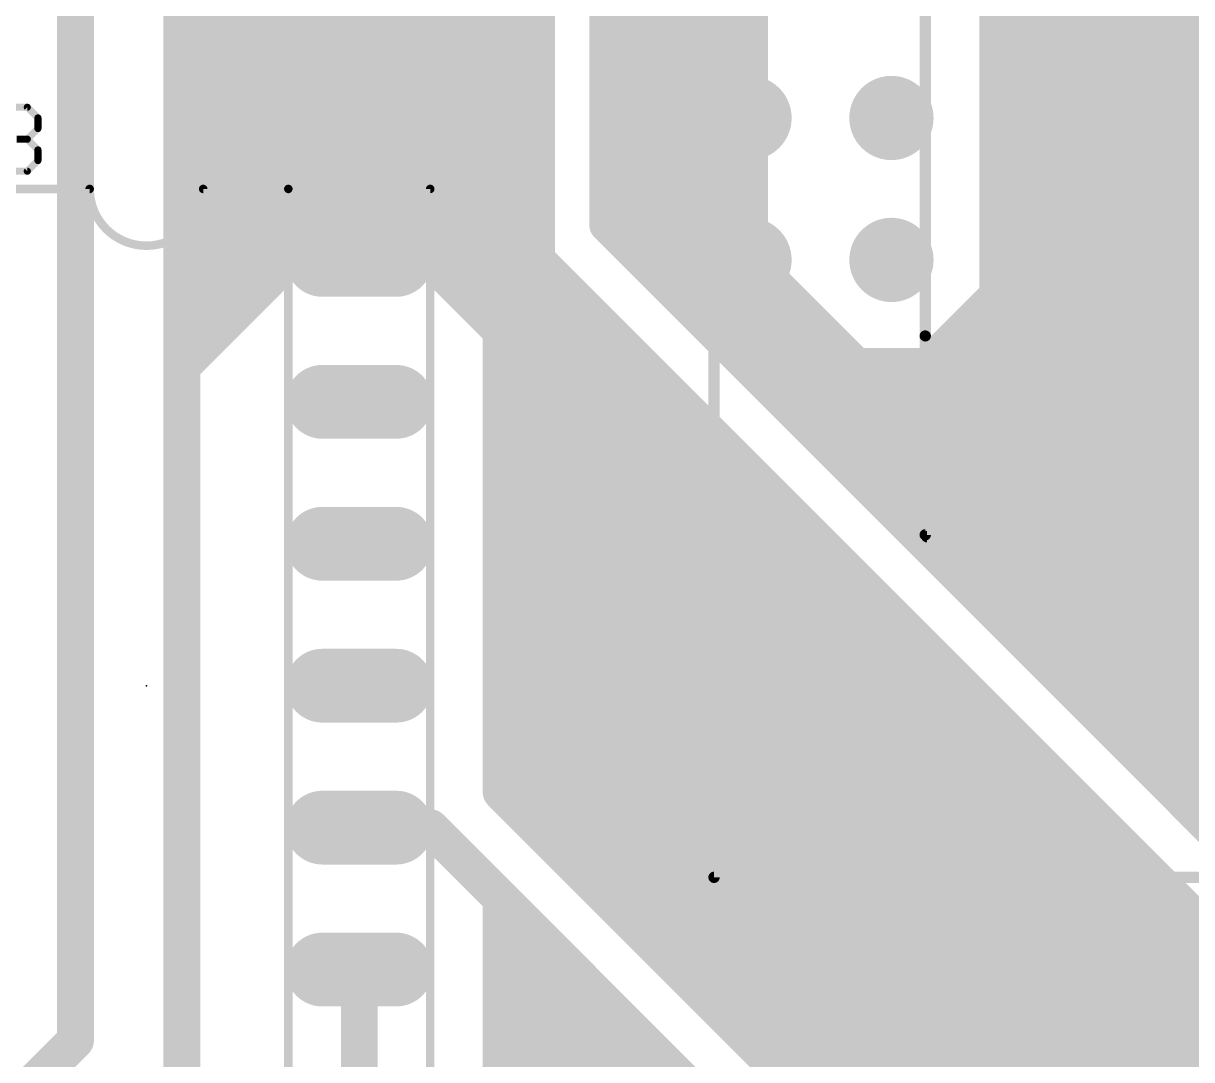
# Model space of a CAD drawing. Extents: x 0 to 64.6, y 0 to 55.9.
# Drawn here: x 32.09 to 53, y 11.09 to 29.63 of the extents above; entities that cross this region are included whole.
import ezdxf

# ---------------------------------------------------------------- set-up
doc = ezdxf.new("R2010")
doc.units = 0
for name, color, linetype in [('16', 132, 'CONTINUOUS'), ('17', 110, 'CONTINUOUS'), ('21', 253, 'CONTINUOUS'), ('22', 253, 'CONTINUOUS'), ('23', 53, 'CONTINUOUS'), ('25', 253, 'CONTINUOUS'), ('51', 253, 'CONTINUOUS')]:
    doc.layers.add(name, color=color, linetype=linetype)

# ---------------------------------------------------------------- blocks, each defined once
blk = doc.blocks.new('RECT')
blk.add_solid([(-0.5, -0.5), (0.5, -0.5), (-0.5, 0.5), (0.5, 0.5)])
blk = doc.blocks.new('ROUNDP')
at = {"const_width": 0.5}
blk.add_lwpolyline([(0, -0.25, 1), (0, 0.25, 1), (0, -0.25)], format="xyb", dxfattribs=at)
blk = doc.blocks.new('LONGP100')
at = {"const_width": 1}
blk.add_lwpolyline([(-0.5, 0), (0.5, 0)], dxfattribs=at)
at = {"const_width": 0.5}
for points in [[(-0.5, 0.25, 1), (-0.5, -0.25)], [(0.5, -0.25, 1), (0.5, 0.25)]]:
    blk.add_lwpolyline(points, format="xyb", dxfattribs=at)

msp = doc.modelspace()

# ---------------------------------------------------------------- linework, layer by layer
at = {"layer": '16', "const_width": 0.6604}
for points in [[(49.53, 24.765), (49.53, 35.56)], [(33.02, 11.43), (33.02, 33.02)], [(42.545, 26.035), (42.545, 33.02)], [(34.925, 24.765), (34.925, 32.385)], [(41.275, 29.21), (41.275, 32.385)], [(45.085, 27.94), (45.085, 30.48)], [(39.37, 27.305), (41.275, 29.21)], [(41.275, 29.21), (41.275, 28.575)], [(41.275, 28.575), (40.005, 27.305)], [(41.275, 27.94), (41.275, 28.575)], [(38.1, 26.67), (39.37, 27.94)], [(40.64, 27.305), (41.275, 27.94)], [(41.275, 27.94), (41.275, 27.305)], [(45.085, 26.035), (45.085, 27.94)], [(38.735, 26.67), (39.37, 27.305)], [(40.005, 26.67), (39.37, 27.305)], [(40.005, 27.305), (40.64, 27.305)], [(41.275, 27.305), (40.64, 26.67)], [(41.275, 26.67), (41.275, 27.305)], [(38.1, 26.035), (38.1, 26.67)], [(38.735, 26.67), (38.1, 26.035)], [(40.005, 26.67), (38.735, 26.67)], [(40.64, 26.67), (40.005, 26.67)], [(40.64, 26.035), (41.275, 26.67)], [(41.275, 26.67), (40.64, 26.67)], [(41.275, 26.035), (41.275, 26.67)], [(34.925, 24.13), (36.83, 26.035)], [(36.195, 26.035), (35.56, 26.035)], [(35.56, 26.035), (35.56, 25.4)], [(35.56, 25.4), (36.195, 26.035)], [(36.83, 26.035), (36.195, 26.035)], [(36.83, 26.035), (38.1, 26.035)], [(38.1, 25.4), (38.1, 26.035)], [(38.1, 26.035), (40.64, 26.035)], [(40.64, 25.4), (41.275, 26.035)], [(41.275, 26.035), (40.64, 26.035)], [(41.275, 25.4), (41.275, 26.035)], [(43.18, 25.4), (42.545, 26.035)], [(42.545, 26.035), (43.815, 26.035)], [(43.815, 26.035), (43.18, 25.4)], [(45.085, 26.035), (43.815, 26.035)], [(45.085, 25.4), (45.085, 26.035)], [(34.925, 23.495), (36.83, 25.4)], [(35.56, 25.4), (34.925, 24.765)], [(36.83, 25.4), (38.1, 25.4)], [(39.37, 25.4), (38.1, 25.4)], [(40.005, 24.765), (39.37, 25.4)], [(39.37, 25.4), (40.64, 25.4)], [(41.275, 24.765), (40.64, 25.4)], [(41.275, 25.4), (41.91, 24.765)], [(43.815, 24.765), (43.18, 25.4)], [(43.18, 25.4), (45.085, 25.4)], [(44.45, 25.4), (43.815, 24.765)], [(45.085, 25.4), (44.45, 25.4)], [(45.085, 25.4), (46.99, 23.495)], [(34.925, 24.13), (34.925, 24.765)], [(40.64, 24.13), (40.005, 24.765)], [(40.005, 24.765), (41.275, 24.765)], [(41.91, 24.765), (41.275, 24.765)], [(41.91, 24.765), (42.545, 24.13)], [(51.435, 17.145), (43.815, 24.765)], [(50.165, 19.05), (44.45, 24.765)], [(44.45, 24.765), (45.085, 24.765)], [(45.085, 24.765), (49.53, 20.32)], [(48.26, 23.495), (49.53, 24.765)], [(49.53, 24.765), (49.53, 24.13)], [(34.925, 23.495), (34.925, 24.13)], [(40.64, 17.145), (40.64, 24.13)], [(42.545, 24.13), (40.64, 24.13)], [(45.72, 19.685), (41.275, 24.13)], [(41.275, 24.13), (41.275, 23.495)], [(45.72, 20.32), (41.91, 24.13)], [(42.545, 24.13), (54.61, 12.065)], [(49.53, 24.13), (48.895, 23.495)], [(49.53, 23.495), (49.53, 24.13)], [(34.925, 10.16), (34.925, 23.495)], [(41.275, 23.495), (41.275, 17.145)], [(41.91, 22.86), (41.275, 23.495)], [(49.53, 20.955), (46.99, 23.495)], [(46.99, 23.495), (47.625, 23.495)], [(47.625, 23.495), (48.26, 22.86)], [(47.625, 23.495), (48.26, 23.495)], [(48.26, 23.495), (48.895, 23.495)], [(48.895, 23.495), (48.26, 22.86)], [(48.895, 23.495), (49.53, 23.495)], [(49.53, 22.86), (48.895, 23.495)], [(41.91, 22.225), (41.91, 22.86)], [(41.91, 22.86), (45.085, 19.685)], [(48.895, 22.225), (48.26, 22.86)], [(48.26, 22.86), (48.895, 22.86)], [(48.895, 22.86), (49.53, 22.225)], [(49.53, 22.225), (49.53, 22.86)], [(45.085, 19.05), (41.91, 22.225)], [(41.91, 22.225), (41.91, 21.59)], [(48.895, 22.225), (49.53, 21.59)], [(49.53, 22.225), (48.895, 22.225)], [(49.53, 21.59), (49.53, 22.225)], [(41.91, 20.955), (41.91, 21.59)], [(41.91, 21.59), (43.18, 20.32)], [(41.91, 20.32), (41.91, 20.955)], [(42.545, 20.32), (41.91, 20.955)], [(41.91, 20.955), (42.545, 20.955)], [(42.545, 20.955), (44.45, 19.05)], [(49.53, 20.32), (49.53, 20.955)], [(42.545, 19.685), (41.91, 20.32)], [(41.91, 20.32), (41.91, 19.05)], [(43.18, 20.32), (42.545, 20.32)], [(43.18, 20.32), (43.815, 19.685)], [(53.34, 12.7), (45.72, 20.32)], [(45.72, 20.32), (45.72, 19.685)], [(43.18, 19.685), (42.545, 19.685)], [(42.545, 18.415), (42.545, 19.685)], [(42.545, 19.685), (43.18, 19.05)], [(43.815, 19.05), (43.18, 19.685)], [(43.815, 19.05), (43.815, 19.685)], [(45.085, 19.685), (45.085, 19.05)], [(45.72, 19.685), (45.72, 19.05)], [(45.72, 19.685), (52.705, 12.7)], [(41.91, 18.415), (41.91, 19.05)], [(41.91, 19.05), (42.545, 18.415)], [(43.18, 19.05), (43.18, 17.78)], [(43.815, 17.78), (43.815, 19.05)], [(44.45, 19.05), (44.45, 17.145)], [(45.085, 17.145), (45.085, 19.05)], [(52.07, 12.7), (45.72, 19.05)], [(45.72, 18.415), (45.72, 19.05)], [(50.8, 18.415), (50.165, 19.05)], [(50.165, 19.05), (51.435, 19.05)], [(51.435, 19.05), (52.07, 18.415)], [(41.91, 17.78), (41.91, 18.415)], [(42.545, 17.78), (41.91, 18.415)], [(41.91, 18.415), (42.545, 18.415)], [(42.545, 18.415), (43.18, 17.78)], [(45.72, 18.415), (45.72, 17.78)], [(45.72, 18.415), (51.435, 12.7)], [(51.435, 17.78), (50.8, 18.415)], [(52.07, 18.415), (50.8, 18.415)], [(41.275, 17.145), (41.91, 17.78)], [(42.545, 17.145), (41.91, 17.78)], [(41.91, 17.78), (42.545, 17.78)], [(43.18, 17.78), (42.545, 17.78)], [(43.18, 17.78), (43.815, 17.78)], [(43.815, 16.51), (43.815, 17.78)], [(50.8, 12.7), (45.72, 17.78)], [(45.72, 17.78), (45.72, 17.145)], [(51.435, 17.145), (51.435, 17.78)], [(40.64, 16.51), (40.64, 17.145)], [(41.275, 16.51), (40.64, 17.145)], [(40.64, 17.145), (41.275, 17.145)], [(41.275, 17.145), (42.545, 17.145)], [(44.45, 17.145), (42.545, 17.145)], [(44.45, 17.145), (45.085, 17.145)], [(45.085, 17.145), (45.72, 17.145)], [(45.72, 17.145), (45.72, 16.51)], [(50.165, 12.7), (45.72, 17.145)], [(55.88, 12.7), (51.435, 17.145)], [(52.705, 17.145), (52.07, 17.145)], [(52.07, 17.145), (55.88, 13.335)], [(55.88, 13.97), (52.705, 17.145)], [(52.705, 17.145), (53.34, 17.145)], [(40.64, 15.875), (40.64, 16.51)], [(48.26, 8.89), (40.64, 16.51)], [(40.64, 16.51), (41.275, 16.51)], [(41.275, 16.51), (48.26, 9.525)], [(45.72, 16.51), (41.275, 16.51)], [(48.26, 10.16), (41.91, 16.51)], [(41.91, 16.51), (42.545, 16.51)], [(42.545, 16.51), (48.26, 10.795)], [(48.26, 11.43), (43.18, 16.51)], [(43.18, 16.51), (44.45, 16.51)], [(52.07, 8.255), (43.815, 16.51)], [(44.45, 16.51), (48.895, 12.065)], [(48.895, 12.7), (45.085, 16.51)], [(45.72, 16.51), (49.53, 12.7)], [(48.26, 8.255), (40.64, 15.875)], [(38.1, 15.24), (39.37, 15.24)], [(39.37, 15.24), (40.64, 13.97)], [(40.64, 13.97), (41.275, 13.335)], [(40.64, 13.97), (40.64, 8.89)], [(41.275, 13.335), (47.625, 6.985)], [(41.275, 13.335), (41.275, 12.7)], [(38.1, 10.16), (38.1, 12.7)], [(41.275, 12.7), (41.275, 8.89)], [(41.275, 12.7), (41.91, 12.065)], [(48.895, 12.065), (48.895, 12.7)], [(48.895, 12.7), (49.53, 12.065)], [(49.53, 12.7), (50.165, 12.7)], [(50.165, 12.7), (50.8, 12.7)], [(51.435, 12.7), (50.8, 12.7)], [(51.435, 12.7), (52.07, 12.7)], [(52.705, 12.7), (52.07, 12.7)], [(53.34, 12.7), (52.705, 12.7)], [(46.355, 7.62), (41.91, 12.065)], [(41.91, 12.065), (41.91, 11.43)], [(49.53, 12.065), (53.975, 12.065)], [(31.75, 10.16), (33.02, 11.43)], [(41.91, 11.43), (41.91, 8.89)], [(41.91, 11.43), (42.545, 10.795)], [(48.26, 10.795), (48.26, 11.43)], [(45.085, 8.255), (42.545, 10.795)], [(42.545, 10.795), (42.545, 10.16)]]:
    msp.add_lwpolyline(points, dxfattribs=at)
at = {"layer": '16', "const_width": 0.3302}
for points in [[(41.4401, 29.21, 1), (41.1099, 29.21)], [(41.3917, 29.0933, 1), (41.1583, 29.3267)], [(41.1099, 29.21, 1), (41.4401, 29.21)], [(41.4401, 28.575, 1), (41.1099, 28.575)], [(41.3917, 28.4583, 1), (41.1583, 28.6917)], [(41.1099, 28.575, 1), (41.4401, 28.575)], [(39.4867, 27.8233, 1), (39.2533, 28.0567)], [(41.4401, 27.94, 1), (41.1099, 27.94)], [(41.3917, 27.8233, 1), (41.1583, 28.0567)], [(45.2501, 27.94, 1), (44.9199, 27.94)], [(41.1099, 27.94, 1), (41.4401, 27.94)], [(44.9199, 27.94, 1), (45.2501, 27.94)], [(39.4867, 27.4217, 1), (39.2533, 27.1883)], [(39.4867, 27.1883, 1), (39.2533, 27.4217)], [(40.005, 27.4701, 1), (40.005, 27.1399)], [(40.64, 27.1399, 1), (40.64, 27.4701)], [(41.4401, 27.305, 1), (41.1099, 27.305)], [(41.3917, 27.1883, 1), (41.1583, 27.4217)], [(39.2533, 27.4217, 1), (39.4867, 27.1883)], [(39.8883, 27.4217, 1), (40.1217, 27.1883)], [(40.5233, 27.4217, 1), (40.7567, 27.1883)], [(41.1099, 27.305, 1), (41.4401, 27.305)], [(38.2651, 26.67, 1), (37.9349, 26.67)], [(38.735, 26.8351, 1), (38.735, 26.5049)], [(38.8517, 26.5533, 1), (38.6183, 26.7867)], [(40.005, 26.8351, 1), (40.005, 26.5049)], [(40.005, 26.5049, 1), (40.005, 26.8351)], [(40.64, 26.8351, 1), (40.64, 26.5049)], [(40.64, 26.5049, 1), (40.64, 26.8351)], [(41.4401, 26.67, 1), (41.1099, 26.67)], [(41.3917, 26.5533, 1), (41.1583, 26.7867)], [(41.275, 26.5049, 1), (41.275, 26.8351)], [(37.9833, 26.7867, 1), (38.2167, 26.5533)], [(38.6183, 26.7867, 1), (38.8517, 26.5533)], [(39.8883, 26.5533, 1), (40.1217, 26.7867)], [(40.5233, 26.7867, 1), (40.7567, 26.5533)], [(41.1099, 26.67, 1), (41.4401, 26.67)], [(35.56, 26.2001, 1), (35.56, 25.8699)], [(35.7251, 26.035, 1), (35.3949, 26.035)], [(36.195, 26.2001, 1), (36.195, 25.8699)], [(36.3117, 25.9183, 1), (36.0783, 26.1517)], [(36.195, 25.8699, 1), (36.195, 26.2001)], [(36.83, 26.2001, 1), (36.83, 25.8699)], [(36.9467, 25.9183, 1), (36.7133, 26.1517)], [(36.83, 25.8699, 1), (36.83, 26.2001)], [(38.2651, 26.035, 1), (37.9349, 26.035)], [(38.1, 26.2001, 1), (38.1, 25.8699)], [(38.1, 25.8699, 1), (38.1, 26.2001)], [(40.64, 26.2001, 1), (40.64, 25.8699)], [(40.64, 25.8699, 1), (40.64, 26.2001)], [(41.4401, 26.035, 1), (41.1099, 26.035)], [(41.3917, 25.9183, 1), (41.1583, 26.1517)], [(41.275, 25.8699, 1), (41.275, 26.2001)], [(42.545, 26.2001, 1), (42.545, 25.8699)], [(42.6617, 26.1517, 1), (42.4283, 25.9183)], [(43.815, 26.2001, 1), (43.815, 25.8699)], [(43.9317, 25.9183, 1), (43.6983, 26.1517)], [(43.815, 25.8699, 1), (43.815, 26.2001)], [(45.2501, 26.035, 1), (44.9199, 26.035)], [(45.085, 25.8699, 1), (45.085, 26.2001)], [(37.9349, 26.035, 1), (38.2651, 26.035)], [(37.9833, 26.1517, 1), (38.2167, 25.9183)], [(40.5233, 26.1517, 1), (40.7567, 25.9183)], [(41.1099, 26.035, 1), (41.4401, 26.035)], [(42.3799, 26.035, 1), (42.7101, 26.035)], [(44.9199, 26.035, 1), (45.2501, 26.035)], [(35.6767, 25.2833, 1), (35.4433, 25.5167)], [(36.83, 25.5651, 1), (36.83, 25.2349)], [(36.9467, 25.2833, 1), (36.7133, 25.5167)], [(38.1, 25.5651, 1), (38.1, 25.2349)], [(38.1, 25.2349, 1), (38.1, 25.5651)], [(39.37, 25.5651, 1), (39.37, 25.2349)], [(39.4867, 25.5167, 1), (39.2533, 25.2833)], [(39.37, 25.2349, 1), (39.37, 25.5651)], [(40.7567, 25.5167, 1), (40.5233, 25.2833)], [(40.64, 25.2349, 1), (40.64, 25.5651)], [(41.3917, 25.5167, 1), (41.1583, 25.2833)], [(43.18, 25.5651, 1), (43.18, 25.2349)], [(43.2967, 25.5167, 1), (43.0633, 25.2833)], [(44.45, 25.5651, 1), (44.45, 25.2349)], [(44.5667, 25.2833, 1), (44.3333, 25.5167)], [(45.2017, 25.5167, 1), (44.9683, 25.2833)], [(45.085, 25.2349, 1), (45.085, 25.5651)], [(45.085, 25.2349, 1), (45.085, 25.5651)], [(35.3949, 25.4, 1), (35.7251, 25.4)], [(35.4433, 25.5167, 1), (35.6767, 25.2833)], [(37.9349, 25.4, 1), (38.2651, 25.4)], [(40.5233, 25.5167, 1), (40.7567, 25.2833)], [(41.1099, 25.4, 1), (41.4401, 25.4)], [(43.0633, 25.5167, 1), (43.2967, 25.2833)], [(43.0633, 25.2833, 1), (43.2967, 25.5167)], [(44.9199, 25.4, 1), (45.2501, 25.4)], [(35.0901, 24.765, 1), (34.7599, 24.765)], [(40.005, 24.9301, 1), (40.005, 24.5999)], [(40.1217, 24.8817, 1), (39.8883, 24.6483)], [(41.275, 24.9301, 1), (41.275, 24.5999)], [(41.275, 24.5999, 1), (41.275, 24.9301)], [(42.0267, 24.8817, 1), (41.7933, 24.6483)], [(41.91, 24.5999, 1), (41.91, 24.9301)], [(43.9317, 24.8817, 1), (43.6983, 24.6483)], [(44.45, 24.9301, 1), (44.45, 24.5999)], [(44.5667, 24.8817, 1), (44.3333, 24.6483)], [(45.2017, 24.8817, 1), (44.9683, 24.6483)], [(45.085, 24.5999, 1), (45.085, 24.9301)], [(49.6951, 24.765, 1), (49.3649, 24.765)], [(49.6467, 24.6483, 1), (49.4133, 24.8817)], [(34.7599, 24.765, 1), (35.0901, 24.765)], [(34.8083, 24.8817, 1), (35.0417, 24.6483)], [(39.8883, 24.6483, 1), (40.1217, 24.8817)], [(41.1583, 24.6483, 1), (41.3917, 24.8817)], [(41.7933, 24.6483, 1), (42.0267, 24.8817)], [(43.6983, 24.8817, 1), (43.9317, 24.6483)], [(43.6983, 24.6483, 1), (43.9317, 24.8817)], [(49.3649, 24.765, 1), (49.6951, 24.765)], [(35.0901, 24.13, 1), (34.7599, 24.13)], [(34.7599, 24.13, 1), (35.0901, 24.13)], [(34.8083, 24.2467, 1), (35.0417, 24.0133)], [(40.8051, 24.13, 1), (40.4749, 24.13)], [(40.64, 24.2951, 1), (40.64, 23.9649)], [(40.5233, 24.0133, 1), (40.7567, 24.2467)], [(41.4401, 24.13, 1), (41.1099, 24.13)], [(41.3917, 24.2467, 1), (41.1583, 24.0133)], [(42.0267, 24.2467, 1), (41.7933, 24.0133)], [(42.6617, 24.2467, 1), (42.4283, 24.0133)], [(42.4283, 24.0133, 1), (42.6617, 24.2467)], [(42.545, 23.9649, 1), (42.545, 24.2951)], [(49.6951, 24.13, 1), (49.3649, 24.13)], [(49.3649, 24.13, 1), (49.6951, 24.13)], [(49.6467, 24.0133, 1), (49.4133, 24.2467)], [(35.0901, 23.495, 1), (34.7599, 23.495)], [(34.7599, 23.495, 1), (35.0901, 23.495)], [(34.8083, 23.6117, 1), (35.0417, 23.3783)], [(41.4401, 23.495, 1), (41.1099, 23.495)], [(41.1099, 23.495, 1), (41.4401, 23.495)], [(41.3917, 23.6117, 1), (41.1583, 23.3783)], [(46.99, 23.6601, 1), (46.99, 23.3299)], [(47.1067, 23.6117, 1), (46.8733, 23.3783)], [(46.8733, 23.3783, 1), (47.1067, 23.6117)], [(47.625, 23.6601, 1), (47.625, 23.3299)], [(47.7417, 23.6117, 1), (47.5083, 23.3783)], [(47.625, 23.3299, 1), (47.625, 23.6601)], [(48.26, 23.6601, 1), (48.26, 23.3299)], [(48.1433, 23.6117, 1), (48.3767, 23.3783)], [(48.26, 23.3299, 1), (48.26, 23.6601)], [(48.895, 23.6601, 1), (48.895, 23.3299)], [(49.0117, 23.6117, 1), (48.7783, 23.3783)], [(48.7783, 23.6117, 1), (49.0117, 23.3783)], [(49.0117, 23.3783, 1), (48.7783, 23.6117)], [(48.895, 23.3299, 1), (48.895, 23.6601)], [(49.3649, 23.495, 1), (49.6951, 23.495)], [(49.53, 23.3299, 1), (49.53, 23.6601)], [(42.0751, 22.86, 1), (41.7449, 22.86)], [(42.0267, 22.9767, 1), (41.7933, 22.7433)], [(41.7933, 22.7433, 1), (42.0267, 22.9767)], [(48.26, 23.0251, 1), (48.26, 22.6949)], [(48.3767, 22.9767, 1), (48.1433, 22.7433)], [(48.1433, 22.9767, 1), (48.3767, 22.7433)], [(48.1433, 22.7433, 1), (48.3767, 22.9767)], [(49.0117, 22.9767, 1), (48.7783, 22.7433)], [(48.895, 22.6949, 1), (48.895, 23.0251)], [(49.6951, 22.86, 1), (49.3649, 22.86)], [(49.4133, 22.7433, 1), (49.6467, 22.9767)], [(42.0751, 22.225, 1), (41.7449, 22.225)], [(41.7449, 22.225, 1), (42.0751, 22.225)], [(42.0267, 22.3417, 1), (41.7933, 22.1083)], [(48.895, 22.3901, 1), (48.895, 22.0599)], [(49.0117, 22.3417, 1), (48.7783, 22.1083)], [(48.7783, 22.1083, 1), (49.0117, 22.3417)], [(49.6951, 22.225, 1), (49.3649, 22.225)], [(49.3649, 22.225, 1), (49.6951, 22.225)], [(49.4133, 22.1083, 1), (49.6467, 22.3417)], [(49.53, 22.0599, 1), (49.53, 22.3901)], [(42.0751, 21.59, 1), (41.7449, 21.59)], [(41.7449, 21.59, 1), (42.0751, 21.59)], [(42.0267, 21.7067, 1), (41.7933, 21.4733)], [(49.3649, 21.59, 1), (49.6951, 21.59)], [(49.4133, 21.4733, 1), (49.6467, 21.7067)], [(42.0751, 20.955, 1), (41.7449, 20.955)], [(41.91, 21.1201, 1), (41.91, 20.7899)], [(42.0267, 21.0717, 1), (41.7933, 20.8383)], [(42.6617, 21.0717, 1), (42.4283, 20.8383)], [(42.545, 20.7899, 1), (42.545, 21.1201)], [(49.6951, 20.955, 1), (49.3649, 20.955)], [(49.4133, 20.8383, 1), (49.6467, 21.0717)], [(41.7449, 20.955, 1), (42.0751, 20.955)], [(42.0751, 20.32, 1), (41.7449, 20.32)], [(42.0267, 20.4367, 1), (41.7933, 20.2033)], [(42.545, 20.4851, 1), (42.545, 20.1549)], [(42.4283, 20.2033, 1), (42.6617, 20.4367)], [(43.2967, 20.4367, 1), (43.0633, 20.2033)], [(43.0633, 20.2033, 1), (43.2967, 20.4367)], [(43.18, 20.1549, 1), (43.18, 20.4851)], [(45.8851, 20.32, 1), (45.5549, 20.32)], [(45.8367, 20.4367, 1), (45.6033, 20.2033)], [(45.6033, 20.2033, 1), (45.8367, 20.4367)], [(49.4133, 20.2033, 1), (49.6467, 20.4367)], [(41.7449, 20.32, 1), (42.0751, 20.32)], [(49.3649, 20.32, 1), (49.6951, 20.32)], [(42.545, 19.8501, 1), (42.545, 19.5199)], [(42.7101, 19.685, 1), (42.3799, 19.685)], [(42.6617, 19.8017, 1), (42.4283, 19.5683)], [(42.4283, 19.5683, 1), (42.6617, 19.8017)], [(43.2967, 19.8017, 1), (43.0633, 19.5683)], [(43.18, 19.5199, 1), (43.18, 19.8501)], [(43.9801, 19.685, 1), (43.6499, 19.685)], [(43.6983, 19.5683, 1), (43.9317, 19.8017)], [(45.2501, 19.685, 1), (44.9199, 19.685)], [(44.9683, 19.5683, 1), (45.2017, 19.8017)], [(45.8851, 19.685, 1), (45.5549, 19.685)], [(45.8367, 19.8017, 1), (45.6033, 19.5683)], [(45.6033, 19.5683, 1), (45.8367, 19.8017)], [(45.5549, 19.685, 1), (45.8851, 19.685)], [(42.0751, 19.05, 1), (41.7449, 19.05)], [(42.0267, 19.1667, 1), (41.7933, 18.9333)], [(43.3451, 19.05, 1), (43.0149, 19.05)], [(43.0633, 18.9333, 1), (43.2967, 19.1667)], [(43.9801, 19.05, 1), (43.6499, 19.05)], [(43.6983, 18.9333, 1), (43.9317, 19.1667)], [(44.6151, 19.05, 1), (44.2849, 19.05)], [(44.3333, 18.9333, 1), (44.5667, 19.1667)], [(45.2501, 19.05, 1), (44.9199, 19.05)], [(44.9683, 18.9333, 1), (45.2017, 19.1667)], [(45.8851, 19.05, 1), (45.5549, 19.05)], [(45.8367, 19.1667, 1), (45.6033, 18.9333)], [(50.165, 19.2151, 1), (50.165, 18.8849)], [(50.2817, 19.1667, 1), (50.0483, 18.9333)], [(50.0483, 18.9333, 1), (50.2817, 19.1667)], [(51.5517, 19.1667, 1), (51.3183, 18.9333)], [(51.435, 18.8849, 1), (51.435, 19.2151)], [(41.7449, 19.05, 1), (42.0751, 19.05)], [(43.6499, 19.05, 1), (43.9801, 19.05)], [(44.9199, 19.05, 1), (45.2501, 19.05)], [(45.5549, 19.05, 1), (45.8851, 19.05)], [(42.0751, 18.415, 1), (41.7449, 18.415)], [(41.91, 18.5801, 1), (41.91, 18.2499)], [(42.0267, 18.5317, 1), (41.7933, 18.2983)], [(42.6617, 18.5317, 1), (42.4283, 18.2983)], [(42.4283, 18.2983, 1), (42.6617, 18.5317)], [(42.545, 18.2499, 1), (42.545, 18.5801)], [(45.8851, 18.415, 1), (45.5549, 18.415)], [(45.8367, 18.5317, 1), (45.6033, 18.2983)], [(50.8, 18.5801, 1), (50.8, 18.2499)], [(50.9167, 18.5317, 1), (50.6833, 18.2983)], [(50.6833, 18.2983, 1), (50.9167, 18.5317)], [(51.9533, 18.2983, 1), (52.1867, 18.5317)], [(52.07, 18.2499, 1), (52.07, 18.5801)], [(41.7449, 18.415, 1), (42.0751, 18.415)], [(42.3799, 18.415, 1), (42.7101, 18.415)], [(45.5549, 18.415, 1), (45.8851, 18.415)], [(41.91, 17.9451, 1), (41.91, 17.6149)], [(42.0267, 17.8967, 1), (41.7933, 17.6633)], [(42.0267, 17.6633, 1), (41.7933, 17.8967)], [(42.545, 17.9451, 1), (42.545, 17.6149)], [(42.4283, 17.6633, 1), (42.6617, 17.8967)], [(42.545, 17.6149, 1), (42.545, 17.9451)], [(43.18, 17.9451, 1), (43.18, 17.6149)], [(43.0633, 17.6633, 1), (43.2967, 17.8967)], [(43.18, 17.6149, 1), (43.18, 17.9451)], [(43.9801, 17.78, 1), (43.6499, 17.78)], [(43.815, 17.6149, 1), (43.815, 17.9451)], [(45.8851, 17.78, 1), (45.5549, 17.78)], [(45.8367, 17.8967, 1), (45.6033, 17.6633)], [(51.6001, 17.78, 1), (51.2699, 17.78)], [(51.3183, 17.6633, 1), (51.5517, 17.8967)], [(41.7449, 17.78, 1), (42.0751, 17.78)], [(43.0149, 17.78, 1), (43.3451, 17.78)], [(43.6499, 17.78, 1), (43.9801, 17.78)], [(45.5549, 17.78, 1), (45.8851, 17.78)], [(40.8051, 17.145, 1), (40.4749, 17.145)], [(40.64, 17.3101, 1), (40.64, 16.9799)], [(40.7567, 17.2617, 1), (40.5233, 17.0283)], [(41.275, 17.3101, 1), (41.275, 16.9799)], [(41.1583, 17.2617, 1), (41.3917, 17.0283)], [(41.275, 16.9799, 1), (41.275, 17.3101)], [(42.545, 17.3101, 1), (42.545, 16.9799)], [(42.4283, 17.0283, 1), (42.6617, 17.2617)], [(42.545, 16.9799, 1), (42.545, 17.3101)], [(44.45, 17.3101, 1), (44.45, 16.9799)], [(44.45, 16.9799, 1), (44.45, 17.3101)], [(45.085, 17.3101, 1), (45.085, 16.9799)], [(45.085, 16.9799, 1), (45.085, 17.3101)], [(45.8851, 17.145, 1), (45.5549, 17.145)], [(45.8367, 17.2617, 1), (45.6033, 17.0283)], [(45.72, 16.9799, 1), (45.72, 17.3101)], [(51.5517, 17.2617, 1), (51.3183, 17.0283)], [(51.3183, 17.0283, 1), (51.5517, 17.2617)], [(52.07, 17.3101, 1), (52.07, 16.9799)], [(52.1867, 17.2617, 1), (51.9533, 17.0283)], [(52.705, 17.3101, 1), (52.705, 16.9799)], [(52.8217, 17.2617, 1), (52.5883, 17.0283)], [(52.705, 16.9799, 1), (52.705, 17.3101)], [(40.4749, 17.145, 1), (40.8051, 17.145)], [(41.1099, 17.145, 1), (41.4401, 17.145)], [(44.2849, 17.145, 1), (44.6151, 17.145)], [(44.9199, 17.145, 1), (45.2501, 17.145)], [(45.5549, 17.145, 1), (45.8851, 17.145)], [(51.2699, 17.145, 1), (51.6001, 17.145)], [(40.8051, 16.51, 1), (40.4749, 16.51)], [(40.64, 16.6751, 1), (40.64, 16.3449)], [(40.7567, 16.6267, 1), (40.5233, 16.3933)], [(41.275, 16.6751, 1), (41.275, 16.3449)], [(41.3917, 16.6267, 1), (41.1583, 16.3933)], [(41.1583, 16.3933, 1), (41.3917, 16.6267)], [(41.275, 16.3449, 1), (41.275, 16.6751)], [(41.91, 16.6751, 1), (41.91, 16.3449)], [(42.0267, 16.6267, 1), (41.7933, 16.3933)], [(42.6617, 16.6267, 1), (42.4283, 16.3933)], [(42.545, 16.3449, 1), (42.545, 16.6751)], [(43.18, 16.6751, 1), (43.18, 16.3449)], [(43.2967, 16.6267, 1), (43.0633, 16.3933)], [(43.9317, 16.6267, 1), (43.6983, 16.3933)], [(44.5667, 16.6267, 1), (44.3333, 16.3933)], [(44.45, 16.3449, 1), (44.45, 16.6751)], [(45.2017, 16.6267, 1), (44.9683, 16.3933)], [(45.8367, 16.6267, 1), (45.6033, 16.3933)], [(45.72, 16.3449, 1), (45.72, 16.6751)], [(40.4749, 16.51, 1), (40.8051, 16.51)], [(43.6499, 16.51, 1), (43.9801, 16.51)], [(45.5549, 16.51, 1), (45.8851, 16.51)], [(40.7567, 15.9917, 1), (40.5233, 15.7583)], [(40.4749, 15.875, 1), (40.8051, 15.875)], [(38.1, 15.4051, 1), (38.1, 15.0749)], [(39.4867, 15.3567, 1), (39.2533, 15.1233)], [(39.37, 15.0749, 1), (39.37, 15.4051)], [(40.8051, 13.97, 1), (40.4749, 13.97)], [(40.7567, 14.0867, 1), (40.5233, 13.8533)], [(40.5233, 13.8533, 1), (40.7567, 14.0867)], [(41.4401, 13.335, 1), (41.1099, 13.335)], [(41.3917, 13.4517, 1), (41.1583, 13.2183)], [(41.1583, 13.2183, 1), (41.3917, 13.4517)], [(38.2651, 12.7, 1), (37.9349, 12.7)], [(41.4401, 12.7, 1), (41.1099, 12.7)], [(41.3917, 12.8167, 1), (41.1583, 12.5833)], [(49.0601, 12.7, 1), (48.7299, 12.7)], [(49.0117, 12.8167, 1), (48.7783, 12.5833)], [(48.7783, 12.5833, 1), (49.0117, 12.8167)], [(49.53, 12.8651, 1), (49.53, 12.5349)], [(49.4133, 12.5833, 1), (49.6467, 12.8167)], [(50.165, 12.8651, 1), (50.165, 12.5349)], [(50.0483, 12.5833, 1), (50.2817, 12.8167)], [(50.165, 12.5349, 1), (50.165, 12.8651)], [(50.8, 12.8651, 1), (50.8, 12.5349)], [(50.6833, 12.5833, 1), (50.9167, 12.8167)], [(50.8, 12.5349, 1), (50.8, 12.8651)], [(51.435, 12.8651, 1), (51.435, 12.5349)], [(51.3183, 12.5833, 1), (51.5517, 12.8167)], [(51.435, 12.5349, 1), (51.435, 12.8651)], [(52.07, 12.8651, 1), (52.07, 12.5349)], [(51.9533, 12.5833, 1), (52.1867, 12.8167)], [(52.07, 12.5349, 1), (52.07, 12.8651)], [(52.705, 12.8651, 1), (52.705, 12.5349)], [(52.5883, 12.5833, 1), (52.8217, 12.8167)], [(52.705, 12.5349, 1), (52.705, 12.8651)], [(41.1099, 12.7, 1), (41.4401, 12.7)], [(42.0751, 12.065, 1), (41.7449, 12.065)], [(42.0267, 12.1817, 1), (41.7933, 11.9483)], [(41.7933, 11.9483, 1), (42.0267, 12.1817)], [(48.7783, 11.9483, 1), (49.0117, 12.1817)], [(49.53, 12.2301, 1), (49.53, 11.8999)], [(49.4133, 11.9483, 1), (49.6467, 12.1817)], [(48.7299, 12.065, 1), (49.0601, 12.065)], [(33.1367, 11.3133, 1), (32.9033, 11.5467)], [(42.0751, 11.43, 1), (41.7449, 11.43)], [(42.0267, 11.5467, 1), (41.7933, 11.3133)], [(48.4251, 11.43, 1), (48.0949, 11.43)], [(48.1433, 11.3133, 1), (48.3767, 11.5467)], [(32.8549, 11.43, 1), (33.1851, 11.43)], [(41.7449, 11.43, 1), (42.0751, 11.43)], [(42.7101, 10.795, 1), (42.3799, 10.795)], [(42.6617, 10.9117, 1), (42.4283, 10.6783)]]:
    msp.add_lwpolyline(points, format="xyb", dxfattribs=at)
at = {"layer": '21'}
for points, const_width in [([(31.75, 26.67), (33.274, 26.67)], 0.1524), ([(36.83, 26.67), (35.306, 26.67)], 0.1524), ([(39.37, 26.67), (36.83, 26.67)], 0.1524), ([(36.83, 26.67), (36.83, 8.89)], 0.1524), ([(39.37, 8.89), (39.37, 26.67)], 0.1524), ([(48.23, 20.48), (48.23, 24.037)], 0.2032), ([(48.23, 20.48), (57.43, 20.48)], 0.2032)]:
    msp.add_lwpolyline(points, dxfattribs=dict(at, const_width=const_width))
for points, const_width in [([(33.274, 26.67, 1), (35.306, 26.67)], 0.1524), ([(33.3121, 26.67, 1), (33.2359, 26.67)], 0.0762), ([(33.274, 26.6319, 1), (33.274, 26.7081)], 0.0762), ([(35.3441, 26.67, 1), (35.2679, 26.67)], 0.0762), ([(35.306, 26.7081, 1), (35.306, 26.6319)], 0.0762), ([(36.83, 26.7081, 1), (36.83, 26.6319)], 0.0762), ([(36.8681, 26.67, 1), (36.7919, 26.67)], 0.0762), ([(36.83, 26.6319, 1), (36.83, 26.7081)], 0.0762), ([(39.4081, 26.67, 1), (39.3319, 26.67)], 0.0762), ([(39.37, 26.6319, 1), (39.37, 26.7081)], 0.0762), ([(48.2808, 24.037, 1), (48.1792, 24.037)], 0.1016), ([(48.23, 20.5308, 1), (48.23, 20.4292)], 0.1016), ([(48.1792, 20.48, 1), (48.2808, 20.48)], 0.1016)]:
    msp.add_lwpolyline(points, format="xyb", dxfattribs=dict(at, const_width=const_width))
at = {"layer": '22', "const_width": 0.2032}
for points in [[(44.45, 14.351), (44.45, 34.417)], [(60.706, 20.447), (48.26, 20.447)], [(44.45, 14.351), (60.706, 14.351)]]:
    msp.add_lwpolyline(points, dxfattribs=at)
at = {"layer": '22', "const_width": 0.1016}
for points in [[(48.26, 20.4978, 1), (48.26, 20.3962)], [(44.45, 14.4018, 1), (44.45, 14.3002)], [(44.3992, 14.351, 1), (44.5008, 14.351)]]:
    msp.add_lwpolyline(points, format="xyb", dxfattribs=at)
at = {"layer": '23'}
msp.add_point((34.29, 17.78), dxfattribs=at)
at = {"layer": '25', "const_width": 0.127}
for points in [[(31.7766, 28.1315), (32.1579, 28.1315)], [(32.1579, 28.1315), (32.3485, 27.9408)], [(32.3485, 27.7502), (32.1579, 27.5595)], [(32.3485, 27.9408), (32.3485, 27.7502)], [(32.1579, 27.5595), (31.9672, 27.5595)], [(32.1579, 27.5595), (32.3485, 27.3688)], [(32.3485, 27.3688), (32.3485, 27.1782)], [(32.3485, 27.1782), (32.1579, 26.9875)], [(32.1579, 26.9875), (31.7766, 26.9875)]]:
    msp.add_lwpolyline(points, dxfattribs=at)
at = {"layer": '25', "const_width": 0.0635}
for points in [[(32.1803, 28.1539, 1), (32.1354, 28.109)], [(32.1579, 28.0997, 1), (32.1579, 28.1632)], [(32.3803, 27.9408, 1), (32.3168, 27.9408)], [(32.3261, 27.9184, 1), (32.371, 27.9633)], [(32.371, 27.7277, 1), (32.3261, 27.7726)], [(32.1803, 27.5819, 1), (32.1354, 27.537)], [(32.1354, 27.5819, 1), (32.1803, 27.537)], [(32.1579, 27.5277, 1), (32.1579, 27.5912)], [(32.3168, 27.7502, 1), (32.3803, 27.7502)], [(32.3803, 27.3688, 1), (32.3168, 27.3688)], [(32.3261, 27.3464, 1), (32.371, 27.3913)], [(32.3168, 27.1782, 1), (32.3803, 27.1782)], [(32.371, 27.1557, 1), (32.3261, 27.2006)], [(32.1354, 27.01, 1), (32.1803, 26.965)], [(32.1579, 26.9558, 1), (32.1579, 27.0192)]]:
    msp.add_lwpolyline(points, format="xyb", dxfattribs=at)
at = {"layer": '51', "const_width": 0.2032}
msp.add_lwpolyline([(48.23, 24.041), (48.23, 44.552)], dxfattribs=at)
at = {"layer": '51', "const_width": 0.1016}
msp.add_lwpolyline([(48.1792, 24.041, 1), (48.2808, 24.041)], format="xyb", dxfattribs=at)

# ---------------------------------------------------------------- block references
at = {"layer": '16'}
for p, xscale, yscale in [((43.815, 33.9725), 2.54, 15.875), ((55.5625, 26.9875), 8.255, 19.685), ((50.8, 27.305), 2.54, 16.51), ((38.1, 28.8925), 6.35, 5.715), ((51.435, 10.16), 6.35, 3.81)]:
    msp.add_blockref('RECT', p, dxfattribs=dict(at, xscale=xscale, yscale=yscale))
at = {"layer": '17', "xscale": 1.508, "yscale": 1.508, "rotation": 270}
for p in [(45.085, 27.94), (45.085, 27.94), (47.625, 27.94), (47.625, 27.94), (45.085, 25.4), (45.085, 25.4), (47.625, 25.4), (47.625, 25.4)]:
    msp.add_blockref('ROUNDP', p, dxfattribs=at)
at = {"layer": '17', "xscale": 1.3208, "yscale": 1.3208}
for p in [(38.1, 25.4), (38.1, 25.4), (38.1, 22.86), (38.1, 22.86), (38.1, 20.32), (38.1, 20.32), (38.1, 17.78), (38.1, 17.78), (38.1, 15.24), (38.1, 15.24), (38.1, 12.7), (38.1, 12.7)]:
    msp.add_blockref('LONGP100', p, dxfattribs=at)

doc.saveas('drawing.dxf')
